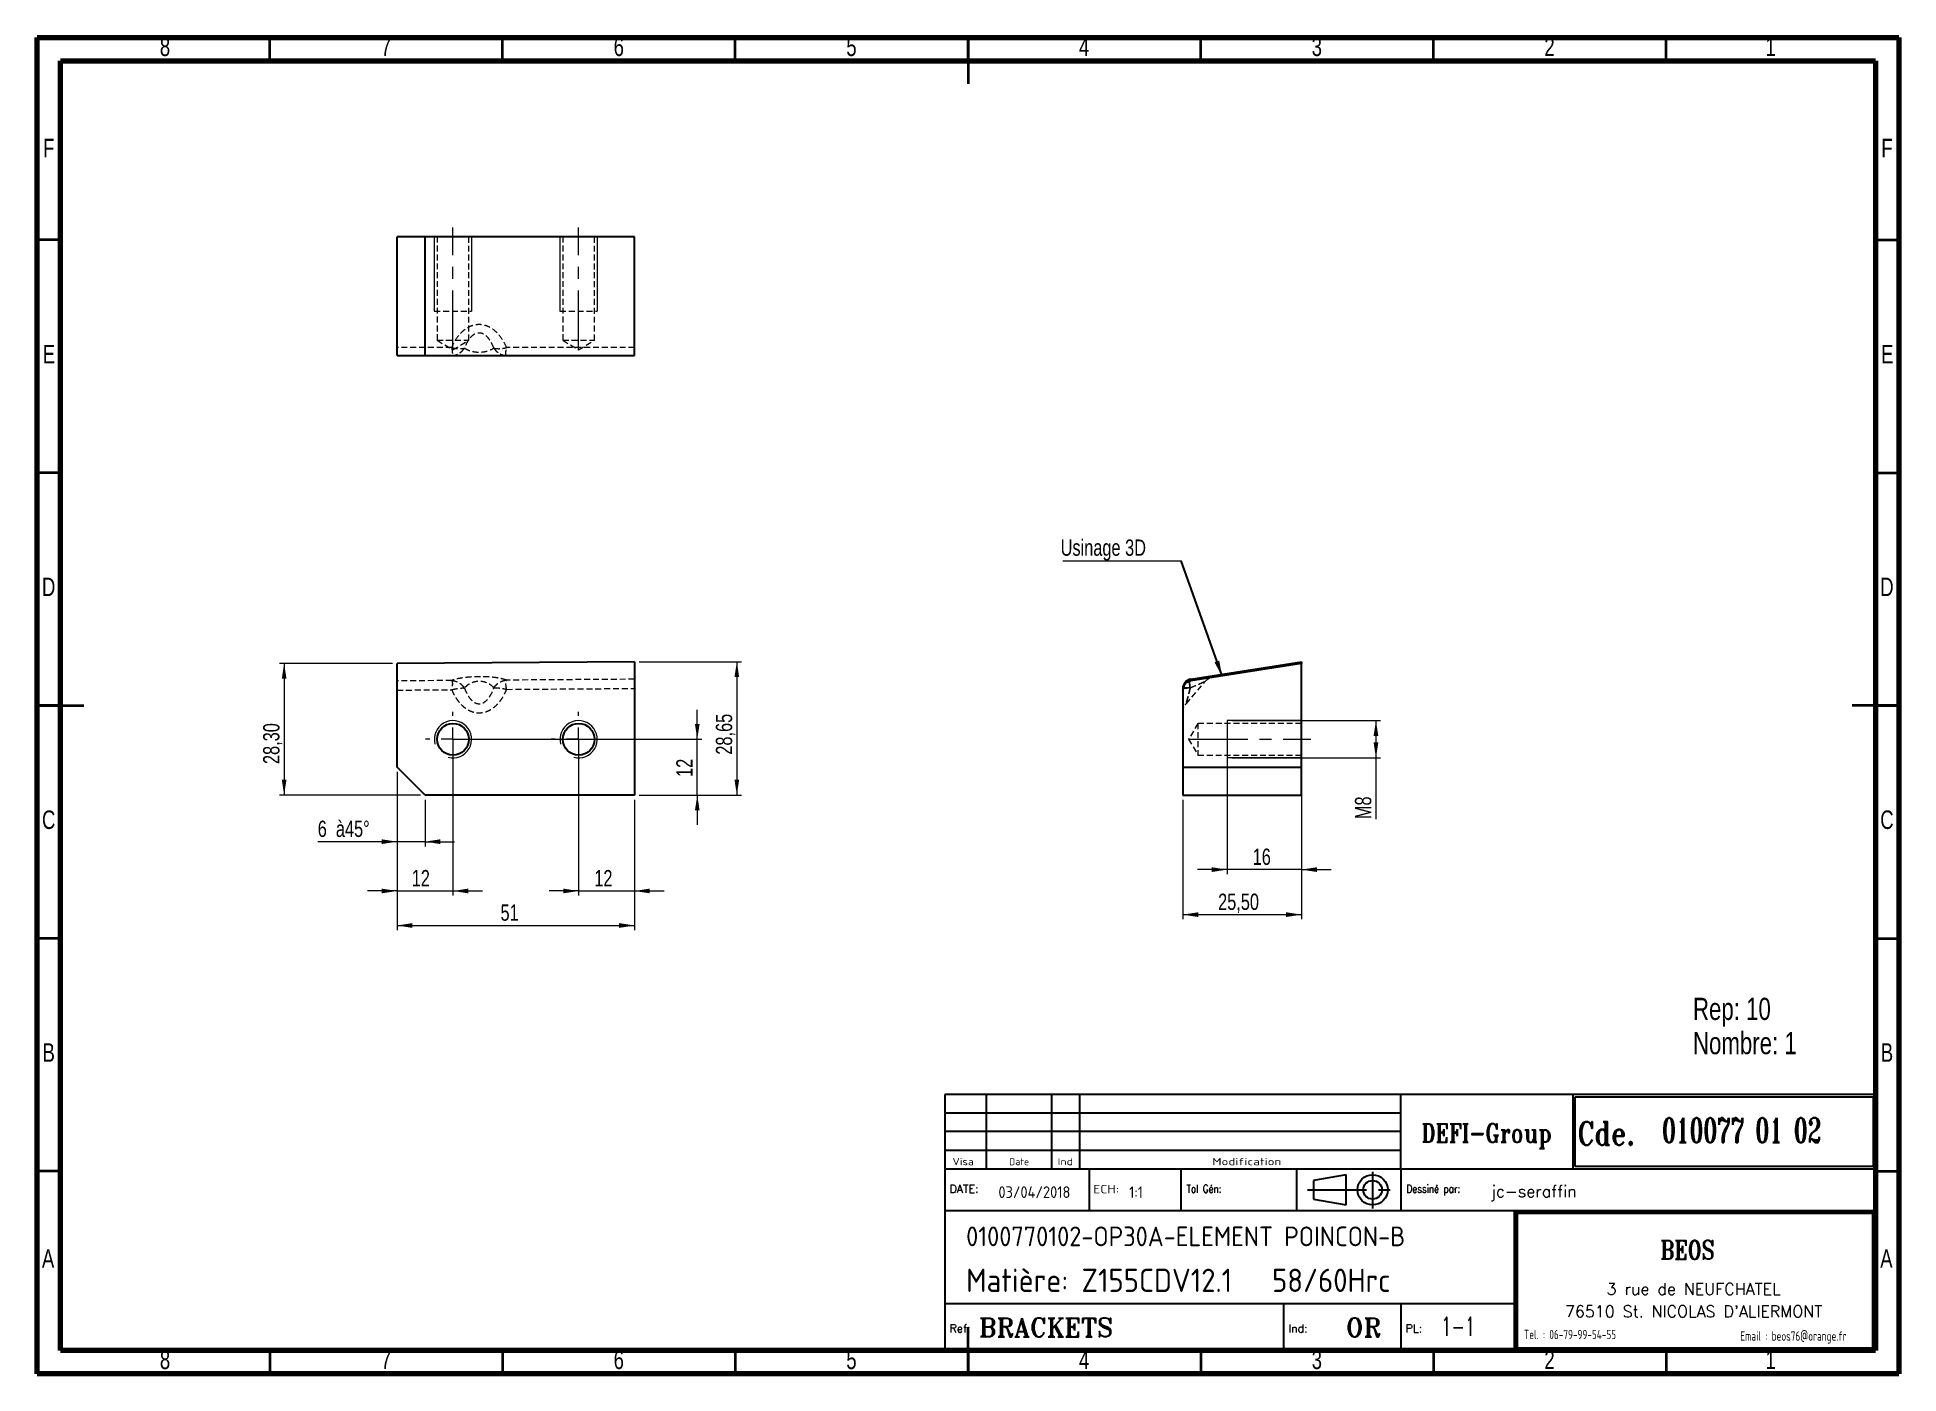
# Model space of a CAD drawing. Header units: millimetres. Extents: x 15 to 415, y 5 to 292.
import ezdxf

# ---------------------------------------------------------------- set-up
doc = ezdxf.new("R2010")
doc.units = ezdxf.units.MM
doc.linetypes.add('CENTERX2', pattern=[20.32, 12.7, -2.54, 2.54, -2.54])
doc.linetypes.add('HIDDEN', pattern=[1.905, 1.27, -0.635])
doc.layers.add('DIMENSIONS', color=176, linetype='Continuous')
doc.styles.add('SLDTEXTSTYLE0', font='TXT', dxfattribs={"width": 0.75})
doc.styles.add('SLDTEXTSTYLE1', font='ISOCP')
doc.styles.add('SLDTEXTSTYLE10', font='ISOCP', dxfattribs={"width": 1.147311})
doc.styles.add('SLDTEXTSTYLE11', font='ISOCP', dxfattribs={"width": 1.385904})
doc.styles.add('SLDTEXTSTYLE12', font='ISOCP', dxfattribs={"width": 1.246461})
doc.styles.add('SLDTEXTSTYLE13', font='ROMAND')
doc.styles.add('SLDTEXTSTYLE2', font='ROMANT', dxfattribs={"width": 0.8})
doc.styles.add('SLDTEXTSTYLE3', font='ISOCP', dxfattribs={"width": 0.8})
doc.styles.add('SLDTEXTSTYLE4', font='ROMANS', dxfattribs={"width": 0.8})
doc.styles.add('SLDTEXTSTYLE5', font='ROMANT')
doc.styles.add('SLDTEXTSTYLE6', font='ROMANS')
doc.styles.add('SLDTEXTSTYLE7', font='ROMANT', dxfattribs={"width": 0.65})
doc.styles.add('SLDTEXTSTYLE8', font='ISOCP', dxfattribs={"width": 1.446157})
doc.styles.add('SLDTEXTSTYLE9', font='ISOCP', dxfattribs={"width": 1.294402})
doc.dimstyles.new('SLDDIMSTYLE0', dxfattribs={"dimtxt": 3.5, "dimasz": 3.302, "dimexe": 0, "dimexo": 0.0625, "dimgap": 0.875, "dimtad": 1, "dimrnd": 1e-09, "dimzin": 12, "dimdsep": 46, "dimtxsty": 'SLDTEXTSTYLE0', "dimsah": 1, "dimcen": 0.09, "dimadec": 0, "dimazin": 3, "dimtfac": 1, "dimtofl": 0, "dimtmove": 0, "dimatfit": 3, "dimfxl": 1, "dimfrac": 2, "dimtolj": 1, "dimtzin": 12, "dimarcsym": 0})
doc.dimstyles.new('SLDDIMSTYLE1', dxfattribs={"dimtxt": 3.5, "dimasz": 3.302, "dimexe": 0, "dimexo": 0.0625, "dimgap": 0.875, "dimtad": 1, "dimrnd": 1e-09, "dimzin": 12, "dimdsep": 46, "dimtxsty": 'SLDTEXTSTYLE0', "dimsah": 1, "dimcen": 0.09, "dimadec": 0, "dimazin": 3, "dimtfac": 1, "dimtmove": 0, "dimatfit": 0, "dimfxl": 1, "dimfrac": 2, "dimtolj": 1, "dimtzin": 12, "dimarcsym": 0})
doc.dimstyles.new('SLDDIMSTYLE2', dxfattribs={"dimtxt": 0.18, "dimasz": 3.302, "dimexe": 0, "dimexo": 0.0625, "dimgap": 0, "dimtad": 0, "dimtih": 1, "dimtoh": 1, "dimdec": 0, "dimrnd": 1e-09, "dimzin": 0, "dimdsep": 46, "dimtxsty": 'Standard', "dimsah": 1, "dimcen": 0.09, "dimadec": 0, "dimazin": 0, "dimtfac": 3.302, "dimtdec": 0, "dimtofl": 0, "dimtmove": 0, "dimatfit": 3, "dimfxl": 1, "dimfrac": 2, "dimtolj": 1, "dimtzin": 0, "dimarcsym": 0})

# ---------------------------------------------------------------- blocks, each defined once
blk = doc.blocks.new('SW_NOTE_0')
at = {"color": 0, "linetype": 'Continuous', "lineweight": 0, "char_height": 4.763, "attachment_point": 1, "style": 'SLDTEXTSTYLE0'}
for s, insert in [('Rep: 10', (0, 6.14)), ('Nombre: 1', (0, -1.21))]:
    blk.add_mtext(s, dxfattribs=dict(at, insert=insert))
blk = doc.blocks.new('_D')
at = {"color": 7, "linetype": 'Continuous', "lineweight": 18}
for p, q in [((144.33, 157.92), (166.33, 157.92)), ((165.33, 157.92), (165.33, 129.27)), ((144.33, 129.27), (166.33, 129.27))]:
    blk.add_line(p, q, dxfattribs=at)
for points in [[(165.33, 157.92), (164.82, 154.62), (165.83, 154.62)], [(165.33, 129.27), (165.83, 132.57), (164.82, 132.57)]]:
    blk.add_solid(points, dxfattribs=at)
at = {"color": 7, "linetype": 'Continuous', "lineweight": 18, "insert": (160.82, 137.95), "char_height": 3.5, "attachment_point": 1, "rotation": 90, "style": 'SLDTEXTSTYLE0'}
blk.add_mtext('28,65', dxfattribs=at)
blk = doc.blocks.new('_D_1')
at = {"color": 7, "linetype": 'Continuous', "lineweight": 18}
for p, q in [((91.33, 157.57), (67.05, 157.57)), ((68.05, 157.57), (68.05, 129.27)), ((97.33, 129.27), (67.05, 129.27))]:
    blk.add_line(p, q, dxfattribs=at)
for points in [[(68.05, 157.57), (67.55, 154.27), (68.56, 154.27)], [(68.05, 129.27), (68.56, 132.57), (67.55, 132.57)]]:
    blk.add_solid(points, dxfattribs=at)
at = {"color": 7, "linetype": 'Continuous', "lineweight": 18, "insert": (63.54, 135.94), "char_height": 3.5, "attachment_point": 1, "rotation": 90, "style": 'SLDTEXTSTYLE0'}
blk.add_mtext('28,30', dxfattribs=at)
blk = doc.blocks.new('_D_2')
at = {"color": 7, "linetype": 'Continuous', "lineweight": 18}
for p, q in [((104.33, 140.27), (104.33, 107.68)), ((92.33, 134.27), (92.33, 107.68)), ((92.33, 108.68), (85.98, 108.68)), ((92.33, 108.68), (104.33, 108.68)), ((104.33, 108.68), (110.68, 108.68))]:
    blk.add_line(p, q, dxfattribs=at)
for points in [[(92.33, 108.68), (89.02, 109.19), (89.02, 108.18)], [(104.33, 108.68), (107.63, 108.18), (107.63, 109.19)]]:
    blk.add_solid(points, dxfattribs=at)
at = {"color": 7, "linetype": 'Continuous', "lineweight": 18, "insert": (95.47, 113.19), "char_height": 3.5, "attachment_point": 1, "style": 'SLDTEXTSTYLE0'}
blk.add_mtext('12', dxfattribs=at)
blk = doc.blocks.new('_D_3')
at = {"color": 7, "linetype": 'Continuous', "lineweight": 18}
for p, q in [((131.33, 140.27), (131.33, 107.68)), ((143.33, 128.27), (143.33, 107.68)), ((131.33, 108.68), (124.98, 108.68)), ((131.33, 108.68), (143.33, 108.68)), ((143.33, 108.68), (149.68, 108.68))]:
    blk.add_line(p, q, dxfattribs=at)
for points in [[(131.33, 108.68), (128.02, 109.19), (128.02, 108.18)], [(143.33, 108.68), (146.63, 108.18), (146.63, 109.19)]]:
    blk.add_solid(points, dxfattribs=at)
at = {"color": 7, "linetype": 'Continuous', "lineweight": 18, "insert": (134.7, 113.19), "char_height": 3.5, "attachment_point": 1, "style": 'SLDTEXTSTYLE0'}
blk.add_mtext('12', dxfattribs=at)
blk = doc.blocks.new('_D_4')
at = {"color": 7, "linetype": 'Continuous', "lineweight": 18}
for p, q in [((156.83, 141.27), (156.83, 147.62)), ((105.33, 141.27), (157.83, 141.27)), ((156.83, 129.27), (156.83, 141.27)), ((144.33, 129.27), (157.83, 129.27)), ((156.83, 129.27), (156.83, 122.92))]:
    blk.add_line(p, q, dxfattribs=at)
for points in [[(156.83, 141.27), (157.33, 144.57), (156.32, 144.57)], [(156.83, 129.27), (156.32, 125.97), (157.33, 125.97)]]:
    blk.add_solid(points, dxfattribs=at)
at = {"color": 7, "linetype": 'Continuous', "lineweight": 18, "insert": (152.31, 133.17), "char_height": 3.5, "attachment_point": 1, "rotation": 90, "style": 'SLDTEXTSTYLE0'}
blk.add_mtext('12', dxfattribs=at)
blk = doc.blocks.new('_D_5')
at = {"color": 7, "linetype": 'Continuous', "lineweight": 18}
for p, q in [((92.33, 134.27), (92.33, 118.27)), ((98.33, 128.27), (98.33, 118.27)), ((92.33, 119.27), (75.27, 119.27)), ((98.33, 119.27), (92.33, 119.27)), ((98.33, 119.27), (104.68, 119.27))]:
    blk.add_line(p, q, dxfattribs=at)
for points in [[(92.33, 119.27), (89.02, 119.78), (89.02, 118.76)], [(98.33, 119.27), (101.63, 118.76), (101.63, 119.78)]]:
    blk.add_solid(points, dxfattribs=at)
at = {"color": 7, "linetype": 'Continuous', "lineweight": 18, "char_height": 3.5, "attachment_point": 1, "style": 'SLDTEXTSTYLE0'}
for s, insert in [('à45°', (79.17, 123.78)), ('6', (75.27, 123.78))]:
    blk.add_mtext(s, dxfattribs=dict(at, insert=insert))
blk = doc.blocks.new('_D_6')
at = {"color": 7, "linetype": 'Continuous', "lineweight": 18}
for p, q in [((92.33, 134.27), (92.33, 100.27)), ((143.33, 128.27), (143.33, 100.27)), ((92.33, 101.27), (143.33, 101.27))]:
    blk.add_line(p, q, dxfattribs=at)
for points in [[(92.33, 101.27), (95.63, 100.76), (95.63, 101.78)], [(143.33, 101.27), (140.02, 101.78), (140.02, 100.76)]]:
    blk.add_solid(points, dxfattribs=at)
at = {"color": 7, "linetype": 'Continuous', "lineweight": 18, "insert": (114.55, 105.78), "char_height": 3.5, "attachment_point": 1, "style": 'SLDTEXTSTYLE0'}
blk.add_mtext('51', dxfattribs=at)
blk = doc.blocks.new('SW_CENTERMARKSYMBOL_0')
at = {"color": 0, "linetype": 'Continuous', "lineweight": 0}
for p, q in [((0, 5), (0, 5.9)), ((-5, 0), (-5.9, 0)), ((0, 0), (-2.5, 0)), ((0, 0), (0, 2.5)), ((0, 0), (0, -2.5)), ((0, 0), (2.5, 0)), ((5, 0), (5.9, 0)), ((0, -5), (0, -5.9))]:
    blk.add_line(p, q, dxfattribs=at)
blk = doc.blocks.new('SW_CENTERMARKSYMBOL_1')
at = {"color": 0, "linetype": 'Continuous', "lineweight": 0}
for p, q in [((0, 5), (0, 5.9)), ((-5, 0), (-5.9, 0)), ((0, 0), (-2.5, 0)), ((0, 0), (0, 2.5)), ((0, 0), (0, -2.5)), ((0, 0), (2.5, 0)), ((5, 0), (5.9, 0)), ((0, -5), (0, -5.9))]:
    blk.add_line(p, q, dxfattribs=at)
blk = doc.blocks.new('_D_7')
at = {"color": 7, "linetype": 'Continuous', "lineweight": 18}
for p, q in [((271.66, 145.27), (303.66, 145.27)), ((302.66, 145.27), (302.66, 137.27)), ((271.66, 137.27), (303.66, 137.27)), ((302.66, 137.27), (302.66, 124.11))]:
    blk.add_line(p, q, dxfattribs=at)
for points in [[(302.66, 145.27), (302.15, 141.97), (303.17, 141.97)], [(302.66, 137.27), (303.17, 140.57), (302.15, 140.57)]]:
    blk.add_solid(points, dxfattribs=at)
at = {"color": 7, "linetype": 'Continuous', "lineweight": 18, "insert": (298.15, 124.11), "char_height": 3.5, "attachment_point": 1, "rotation": 90, "style": 'SLDTEXTSTYLE0'}
blk.add_mtext('M8', dxfattribs=at)
blk = doc.blocks.new('_D_8')
at = {"color": 7, "linetype": 'Continuous', "lineweight": 18}
for p, q in [((270.66, 144.27), (270.66, 112.27)), ((286.66, 144.27), (286.66, 112.27)), ((270.66, 113.27), (264.31, 113.27)), ((286.66, 113.27), (270.66, 113.27)), ((286.66, 113.27), (293.01, 113.27))]:
    blk.add_line(p, q, dxfattribs=at)
for points in [[(270.66, 113.27), (267.36, 113.78), (267.36, 112.76)], [(286.66, 113.27), (289.96, 112.76), (289.96, 113.78)]]:
    blk.add_solid(points, dxfattribs=at)
at = {"color": 7, "linetype": 'Continuous', "lineweight": 18, "insert": (276.17, 117.78), "char_height": 3.5, "attachment_point": 1, "style": 'SLDTEXTSTYLE0'}
blk.add_mtext('16', dxfattribs=at)
blk = doc.blocks.new('_D_9')
at = {"color": 7, "linetype": 'Continuous', "lineweight": 18}
for p, q in [((261.16, 128.27), (261.16, 102.6)), ((286.66, 128.27), (286.66, 102.6)), ((261.16, 103.6), (286.66, 103.6))]:
    blk.add_line(p, q, dxfattribs=at)
for points in [[(261.16, 103.6), (264.46, 103.09), (264.46, 104.11)], [(286.66, 103.6), (283.36, 104.11), (283.36, 103.09)]]:
    blk.add_solid(points, dxfattribs=at)
at = {"color": 7, "linetype": 'Continuous', "lineweight": 18, "insert": (268.74, 108.11), "char_height": 3.5, "attachment_point": 1, "style": 'SLDTEXTSTYLE0'}
blk.add_mtext('25,50', dxfattribs=at)
blk = doc.blocks.new('SW_NOTE_1')
at = {"color": 0, "linetype": 'Continuous', "lineweight": 0}
blk.add_line((-25.44, 0), (0, 0), dxfattribs=at)
at = {"color": 0, "linetype": 'Continuous', "lineweight": 0, "insert": (-25.92, 4.59), "char_height": 3.5, "attachment_point": 1, "style": 'SLDTEXTSTYLE0'}
blk.add_mtext('Usinage 3D', dxfattribs=at)

msp = doc.modelspace()

# ---------------------------------------------------------------- linework, layer by layer
at = {"color": 7, "linetype": 'Continuous', "lineweight": 70}
for p, q in [((15, 5), (15, 292)), ((15, 292), (415, 292)), ((415, 292), (415, 5)), ((20, 10), (20, 287)), ((20, 287), (410, 287)), ((410, 287), (410, 10)), ((410, 10), (20, 10)), ((415, 5), (15, 5))]:
    msp.add_line(p, q, dxfattribs=at)
at = {"color": 7, "linetype": 'Continuous', "lineweight": 35}
for p, q in [((65, 287), (65, 292)), ((115, 287), (115, 292)), ((165, 287), (165, 292)), ((215, 292), (215, 282)), ((215, 287), (215, 292)), ((265, 287), (265, 292)), ((315, 287), (315, 292)), ((365, 287), (365, 292)), ((20, 248.5), (15, 248.5)), ((410, 248.5), (415, 248.5)), ((20, 198.5), (15, 198.5)), ((410, 198.5), (415, 198.5)), ((15, 148.5), (25, 148.5)), ((20, 148.5), (15, 148.5)), ((415, 148.5), (405, 148.5)), ((410, 148.5), (415, 148.5)), ((20, 98.5), (15, 98.5)), ((410, 98.5), (415, 98.5)), ((20, 48.5), (15, 48.5)), ((410, 48.5), (415, 48.5)), ((215, 5), (215, 15)), ((65, 10), (65, 5)), ((115, 10), (115, 5)), ((165, 10), (165, 5)), ((215, 10), (215, 5)), ((265, 10), (265, 5)), ((315, 10), (315, 5)), ((365, 10), (365, 5))]:
    msp.add_line(p, q, dxfattribs=at)
at = {"color": 7, "linetype": 'Continuous', "lineweight": 25}
for p, q in [((98.327, 249.192), (92.327, 249.192)), ((92.327, 223.692), (92.327, 249.192)), ((98.327, 223.692), (98.327, 249.192)), ((143.327, 249.192), (98.327, 249.192)), ((143.327, 223.692), (143.327, 249.192)), ((92.327, 223.692), (98.327, 223.692)), ((98.327, 223.692), (143.327, 223.692)), ((143.327, 157.925), (92.327, 157.569)), ((92.327, 135.271), (92.327, 157.569)), ((143.327, 157.925), (143.327, 129.271)), ((262.848, 154.153), (286.661, 157.925)), ((286.661, 157.569), (262.848, 153.798)), ((286.661, 157.925), (286.661, 157.569)), ((286.661, 135.271), (286.661, 157.569)), ((262.848, 154.153), (262.848, 153.962)), ((262.848, 153.879), (262.848, 153.798)), ((261.161, 151.822), (261.161, 151.904)), ((261.161, 151.822), (261.161, 135.271)), ((98.327, 129.271), (92.327, 135.271)), ((261.161, 135.271), (286.661, 135.271)), ((261.161, 135.271), (261.161, 129.271)), ((286.661, 129.271), (286.661, 135.271)), ((143.327, 129.271), (98.327, 129.271)), ((261.161, 129.271), (286.661, 129.271))]:
    msp.add_line(p, q, dxfattribs=at)
at = {"color": 7, "linetype": 'Continuous', "lineweight": 18}
for p, q in [((100.327, 249.192), (100.327, 233.192)), ((108.327, 249.192), (108.327, 233.192)), ((127.327, 249.192), (127.327, 233.192)), ((135.327, 249.192), (135.327, 233.192)), ((286.661, 145.271), (270.661, 145.271)), ((286.661, 145.271), (270.661, 145.271)), ((286.661, 137.271), (270.661, 137.271)), ((286.661, 137.271), (270.661, 137.271))]:
    msp.add_line(p, q, dxfattribs=at)
at = {"color": 7, "linetype": 'HIDDEN', "lineweight": 18}
for p, q in [((100.927, 249.192), (100.927, 226.942)), ((107.727, 226.942), (107.727, 249.192)), ((127.927, 249.192), (127.927, 226.942)), ((134.727, 226.942), (134.727, 249.192)), ((100.327, 233.192), (108.327, 233.192)), ((127.327, 233.192), (135.327, 233.192)), ((104.036, 225.379), (92.327, 225.379)), ((100.927, 226.942), (107.727, 226.942)), ((100.927, 226.942), (104.327, 224.899)), ((104.327, 224.899), (107.727, 226.942)), ((143.327, 225.379), (115.856, 225.379)), ((127.927, 226.942), (134.727, 226.942)), ((127.927, 226.942), (131.327, 224.899)), ((131.327, 224.899), (134.727, 226.942)), ((104.036, 153.879), (92.327, 153.798)), ((143.327, 154.153), (115.856, 153.962)), ((115.87, 151.986), (143.327, 152.178)), ((261.161, 151.986), (261.161, 152.178)), ((261.881, 148.892), (265.977, 153.687)), ((92.327, 151.822), (104.05, 151.904)), ((261.161, 151.926), (261.161, 151.986)), ((264.411, 144.671), (262.368, 141.271)), ((264.411, 144.671), (264.411, 137.871)), ((286.661, 144.671), (264.411, 144.671)), ((270.661, 145.271), (270.661, 137.271)), ((270.661, 145.271), (270.661, 137.271)), ((262.368, 141.271), (264.411, 137.871)), ((264.411, 137.871), (286.661, 137.871))]:
    msp.add_line(p, q, dxfattribs=at)
at = {"color": 7, "linetype": 'CENTERX2', "lineweight": 18}
for p, q in [((104.327, 224.942), (104.327, 251.192)), ((131.327, 224.942), (131.327, 251.192)), ((262.411, 141.271), (288.661, 141.271))]:
    msp.add_line(p, q, dxfattribs=at)
at = {"color": 7, "linetype": 'Continuous', "lineweight": 25}
for centre in [(104.327, 141.271), (131.327, 141.271)]:
    msp.add_circle(centre, 3.4, dxfattribs=at)
at = {"color": 7, "linetype": 'Continuous', "lineweight": 18}
for centre in [(104.327, 141.271), (131.327, 141.271)]:
    msp.add_arc(centre, 4, 255, 195, dxfattribs=at)
at = {"color": 7, "linetype": 'Continuous', "lineweight": 25}
for centre in [(263.161, 152.178), (263.161, 151.822)]:
    msp.add_ellipse(centre, major_axis=(0, -2), ratio=0.9999757, start_param=3.2986723, end_param=4.712389, dxfattribs=at)
at = {"color": 7, "linetype": 'HIDDEN', "lineweight": 18}
for points, knots in [([(115.856, 225.379), (115.615, 225.957), (115.328, 226.522), (114.64, 227.605), (114.239, 228.125), (113.284, 229.069), (112.727, 229.496), (111.759, 229.968), (111.415, 230.097), (110.694, 230.274), (110.318, 230.321), (109.565, 230.321), (109.19, 230.274), (108.47, 230.098), (108.125, 229.969), (107.48, 229.654), (107.179, 229.468), (106.62, 229.057), (106.362, 228.833), (105.648, 228.125), (105.248, 227.605), (104.562, 226.521), (104.276, 225.956), (104.036, 225.379)], [0, 0, 0, 0, 0.125, 0.125, 0.25, 0.25, 0.375, 0.375, 0.4375, 0.4375, 0.5, 0.5, 0.5625, 0.5625, 0.625, 0.625, 0.6875, 0.6875, 0.75, 0.75, 0.875, 0.875, 1, 1, 1, 1]), ([(113.112, 225.289), (112.966, 225.676), (112.798, 226.054), (112.407, 226.773), (112.183, 227.114), (111.664, 227.728), (111.368, 227.999), (110.867, 228.294), (110.691, 228.373), (110.326, 228.48), (110.137, 228.509), (109.76, 228.509), (109.572, 228.481), (109.208, 228.373), (109.032, 228.294), (108.533, 228), (108.237, 227.728), (107.721, 227.115), (107.5, 226.773), (107.113, 226.054), (106.947, 225.676), (106.804, 225.289)], [0, 0, 0, 0, 0.125, 0.125, 0.25, 0.25, 0.375, 0.375, 0.4375, 0.4375, 0.5, 0.5, 0.5625, 0.5625, 0.625, 0.625, 0.75, 0.75, 0.875, 0.875, 1, 1, 1, 1]), ([(104.036, 225.379), (104.044, 225.34), (104.068, 225.223), (104.111, 224.995), (104.158, 224.708), (104.191, 224.415), (104.203, 224.163), (104.194, 223.958), (104.165, 223.807), (104.122, 223.723), (104.081, 223.695), (104.058, 223.693), (104.05, 223.692)], [0, 0, 0, 0, 0.0427155, 0.1274287, 0.2528509, 0.3768188, 0.4999994, 0.6231781, 0.7471424, 0.8725636, 0.9572807, 1, 1, 1, 1]), ([(104.036, 225.379), (104.088, 225.365), (104.194, 225.337), (104.357, 225.301), (104.527, 225.267), (104.703, 225.237), (104.884, 225.211), (105.069, 225.189), (105.256, 225.171), (105.445, 225.158), (105.681, 225.149), (105.969, 225.15), (106.229, 225.168), (106.426, 225.194), (106.571, 225.223), (106.699, 225.257), (106.774, 225.28), (106.804, 225.289)], [0, 0, 0, 0, 0.0479293, 0.0980939, 0.1504516, 0.2049513, 0.2615344, 0.3201348, 0.3806797, 0.44309, 0.5072808, 0.6225616, 0.7527513, 0.8132345, 0.8753531, 0.9508185, 1, 1, 1, 1]), ([(104.05, 223.692), (104.102, 223.693), (104.21, 223.694), (104.376, 223.709), (104.549, 223.733), (104.727, 223.769), (104.91, 223.818), (105.097, 223.881), (105.287, 223.957), (105.477, 224.049), (105.718, 224.185), (106.003, 224.383), (106.258, 224.61), (106.446, 224.809), (106.583, 224.971), (106.704, 225.132), (106.775, 225.244), (106.804, 225.289)], [0, 0, 0, 0, 0.0488203, 0.0998993, 0.1531928, 0.2086477, 0.2662027, 0.3257892, 0.3873312, 0.4507464, 0.5159464, 0.6366823, 0.76189, 0.8204505, 0.8816481, 0.9520747, 1, 1, 1, 1]), ([(106.804, 225.289), (106.951, 225.183), (107.121, 225.08), (107.515, 224.884), (107.741, 224.791), (108.262, 224.623), (108.559, 224.55), (109.062, 224.469), (109.239, 224.448), (109.604, 224.418), (109.793, 224.411), (110.17, 224.41), (110.358, 224.418), (110.722, 224.448), (110.897, 224.469), (111.396, 224.55), (111.69, 224.624), (112.202, 224.791), (112.422, 224.884), (112.806, 225.08), (112.97, 225.183), (113.112, 225.289)], [0, 0, 0, 0, 0.125, 0.125, 0.25, 0.25, 0.375, 0.375, 0.4375, 0.4375, 0.5, 0.5, 0.5625, 0.5625, 0.625, 0.625, 0.75, 0.75, 0.875, 0.875, 1, 1, 1, 1]), ([(113.112, 225.289), (113.131, 225.283), (113.175, 225.269), (113.253, 225.246), (113.355, 225.22), (113.479, 225.195), (113.673, 225.168), (113.93, 225.15), (114.262, 225.149), (114.596, 225.165), (114.931, 225.199), (115.256, 225.246), (115.564, 225.305), (115.761, 225.355), (115.856, 225.379)], [0, 0, 0, 0, 0.03350075, 0.07436623, 0.12277417, 0.18500231, 0.24572275, 0.37605351, 0.49180017, 0.60664566, 0.71531635, 0.81734716, 0.91234513, 1, 1, 1, 1]), ([(113.112, 225.289), (113.127, 225.264), (113.167, 225.201), (113.243, 225.09), (113.348, 224.952), (113.474, 224.804), (113.663, 224.604), (113.918, 224.378), (114.251, 224.149), (114.592, 223.969), (114.934, 223.836), (115.264, 223.75), (115.575, 223.7), (115.774, 223.694), (115.87, 223.692)], [0, 0, 0, 0, 0.0264119, 0.06650625, 0.12059909, 0.18136065, 0.24031032, 0.36663647, 0.48564606, 0.60240033, 0.71266413, 0.81594655, 0.91183369, 1, 1, 1, 1]), ([(115.87, 223.692), (115.862, 223.693), (115.837, 223.695), (115.793, 223.723), (115.745, 223.807), (115.712, 223.958), (115.699, 224.163), (115.708, 224.415), (115.738, 224.708), (115.782, 224.995), (115.824, 225.224), (115.848, 225.34), (115.856, 225.379)], [0, 0, 0, 0, 0.0427283, 0.1274588, 0.2528872, 0.3768422, 0.4999994, 0.623155, 0.7471065, 0.8725339, 0.957268, 1, 1, 1, 1]), ([(115.856, 153.962), (115.615, 154.052), (115.328, 154.139), (114.64, 154.306), (114.239, 154.385), (113.284, 154.528), (112.727, 154.592), (111.759, 154.66), (111.415, 154.678), (110.694, 154.701), (110.318, 154.706), (109.565, 154.701), (109.19, 154.691), (108.47, 154.658), (108.125, 154.635), (107.48, 154.581), (107.179, 154.549), (106.62, 154.48), (106.362, 154.443), (105.648, 154.326), (105.248, 154.24), (104.562, 154.064), (104.276, 153.972), (104.036, 153.879)], [0, 0, 0, 0, 0.125, 0.125, 0.25, 0.25, 0.375, 0.375, 0.4375, 0.4375, 0.5, 0.5, 0.5625, 0.5625, 0.625, 0.625, 0.6875, 0.6875, 0.75, 0.75, 0.875, 0.875, 1, 1, 1, 1]), ([(104.036, 153.879), (104.088, 153.877), (104.194, 153.871), (104.357, 153.853), (104.527, 153.825), (104.703, 153.786), (104.884, 153.735), (105.069, 153.672), (105.256, 153.595), (105.445, 153.504), (105.681, 153.373), (105.969, 153.179), (106.229, 152.956), (106.426, 152.755), (106.571, 152.59), (106.699, 152.428), (106.774, 152.313), (106.804, 152.267)], [0, 0, 0, 0, 0.0479293, 0.0980939, 0.1504516, 0.2049513, 0.2615344, 0.3201348, 0.3806797, 0.44309, 0.5072808, 0.6225616, 0.7527513, 0.8132345, 0.8753531, 0.9508185, 1, 1, 1, 1]), ([(104.036, 153.879), (104.044, 153.872), (104.068, 153.852), (104.111, 153.788), (104.158, 153.657), (104.191, 153.459), (104.203, 153.21), (104.194, 152.923), (104.165, 152.602), (104.122, 152.298), (104.081, 152.063), (104.058, 151.944), (104.05, 151.904)], [0, 0, 0, 0, 0.0427155, 0.1274287, 0.2528509, 0.3768188, 0.4999994, 0.6231781, 0.7471424, 0.8725636, 0.9572807, 1, 1, 1, 1]), ([(104.05, 151.904), (104.102, 151.919), (104.21, 151.948), (104.376, 151.989), (104.549, 152.029), (104.727, 152.066), (104.91, 152.102), (105.097, 152.136), (105.287, 152.167), (105.477, 152.195), (105.718, 152.227), (106.003, 152.258), (106.258, 152.276), (106.446, 152.281), (106.583, 152.279), (106.704, 152.273), (106.775, 152.269), (106.804, 152.267)], [0, 0, 0, 0, 0.0488203, 0.0998993, 0.1531928, 0.2086477, 0.2662027, 0.3257892, 0.3873312, 0.4507464, 0.5159464, 0.6366823, 0.76189, 0.8204505, 0.8816481, 0.9520747, 1, 1, 1, 1]), ([(113.112, 152.311), (112.966, 152.479), (112.798, 152.642), (112.407, 152.951), (112.183, 153.098), (111.664, 153.361), (111.368, 153.477), (110.867, 153.601), (110.691, 153.635), (110.326, 153.679), (110.137, 153.69), (109.76, 153.687), (109.572, 153.674), (109.208, 153.624), (109.032, 153.589), (108.533, 153.458), (108.237, 153.337), (107.721, 153.067), (107.5, 152.917), (107.113, 152.602), (106.947, 152.437), (106.804, 152.267)], [0, 0, 0, 0, 0.125, 0.125, 0.25, 0.25, 0.375, 0.375, 0.4375, 0.4375, 0.5, 0.5, 0.5625, 0.5625, 0.625, 0.625, 0.75, 0.75, 0.875, 0.875, 1, 1, 1, 1]), ([(106.804, 152.267), (106.951, 151.859), (107.121, 151.462), (107.515, 150.705), (107.741, 150.345), (108.262, 149.702), (108.559, 149.419), (109.062, 149.111), (109.239, 149.029), (109.604, 148.917), (109.793, 148.889), (110.17, 148.891), (110.358, 148.923), (110.722, 149.039), (110.897, 149.123), (111.396, 149.438), (111.69, 149.727), (112.202, 150.377), (112.422, 150.739), (112.806, 151.501), (112.97, 151.901), (113.112, 152.311)], [0, 0, 0, 0, 0.125, 0.125, 0.25, 0.25, 0.375, 0.375, 0.4375, 0.4375, 0.5, 0.5, 0.5625, 0.5625, 0.625, 0.625, 0.75, 0.75, 0.875, 0.875, 1, 1, 1, 1]), ([(113.112, 152.311), (113.131, 152.343), (113.175, 152.412), (113.253, 152.523), (113.355, 152.655), (113.479, 152.799), (113.673, 153.004), (113.93, 153.232), (114.262, 153.463), (114.596, 153.644), (114.931, 153.783), (115.256, 153.879), (115.564, 153.939), (115.761, 153.955), (115.856, 153.962)], [0, 0, 0, 0, 0.03350075, 0.07436623, 0.12277417, 0.18500231, 0.24572275, 0.37605351, 0.49180017, 0.60664566, 0.71531635, 0.81734716, 0.91234513, 1, 1, 1, 1]), ([(113.112, 152.311), (113.127, 152.312), (113.167, 152.315), (113.243, 152.32), (113.348, 152.327), (113.474, 152.33), (113.663, 152.327), (113.918, 152.312), (114.251, 152.281), (114.592, 152.238), (114.934, 152.186), (115.264, 152.126), (115.575, 152.061), (115.774, 152.01), (115.87, 151.986)], [0, 0, 0, 0, 0.0264119, 0.06650625, 0.12059909, 0.18136065, 0.24031032, 0.36663647, 0.48564606, 0.60240033, 0.71266413, 0.81594655, 0.91183369, 1, 1, 1, 1]), ([(115.87, 151.986), (115.862, 152.025), (115.837, 152.144), (115.793, 152.379), (115.745, 152.683), (115.712, 153.003), (115.699, 153.291), (115.708, 153.539), (115.738, 153.738), (115.782, 153.869), (115.824, 153.934), (115.848, 153.955), (115.856, 153.962)], [0, 0, 0, 0, 0.0427283, 0.1274588, 0.2528872, 0.3768422, 0.4999994, 0.623155, 0.7471065, 0.8725339, 0.957268, 1, 1, 1, 1]), ([(261.19, 152.084), (261.186, 151.894), (261.175, 151.489), (261.167, 150.882), (261.162, 150.257), (261.161, 149.857), (261.161, 149.655)], [0, 0, 0, 0, 0.225597, 0.4796021, 0.737469, 1, 1, 1, 1]), ([(261.189, 152.004), (261.181, 151.852), (261.164, 151.523), (261.162, 151.194), (261.161, 151.017)], [0, 0, 0, 0, 0.4640723, 1, 1, 1, 1]), ([(261.19, 152.004), (261.211, 152.032), (261.243, 152.075), (261.325, 152.124), (261.406, 152.16), (261.506, 152.192), (261.627, 152.221), (261.772, 152.246), (261.942, 152.265), (262.128, 152.278), (262.336, 152.282), (262.544, 152.275), (262.693, 152.27), (262.758, 152.267)], [0, 0, 0, 0, 0.131056, 0.2062788, 0.2843625, 0.3651765, 0.4485793, 0.5396974, 0.6331695, 0.728819, 0.8184196, 0.9215731, 1, 1, 1, 1]), ([(262.758, 152.311), (262.716, 152.313), (262.602, 152.318), (262.44, 152.326), (262.273, 152.33), (262.124, 152.328), (261.982, 152.321), (261.849, 152.31), (261.729, 152.296), (261.57, 152.271), (261.4, 152.227), (261.257, 152.162), (261.213, 152.108), (261.193, 152.084)], [0, 0, 0, 0, 0.0512287, 0.1381111, 0.2077037, 0.2752211, 0.3486011, 0.4199821, 0.4892644, 0.5563522, 0.7223112, 0.8764382, 1, 1, 1, 1]), ([(262.758, 152.267), (262.652, 151.859), (262.549, 151.462), (262.353, 150.705), (262.26, 150.345), (262.093, 149.702), (262.019, 149.419), (261.938, 149.111), (261.917, 149.029), (261.888, 148.917), (261.88, 148.889), (261.88, 148.891), (261.887, 148.923), (261.917, 149.039), (261.938, 149.123), (262.019, 149.438), (262.093, 149.727), (262.26, 150.377), (262.353, 150.739), (262.549, 151.501), (262.652, 151.901), (262.758, 152.311)], [0, 0, 0, 0, 0.125, 0.125, 0.25, 0.25, 0.375, 0.375, 0.4375, 0.4375, 0.5, 0.5, 0.5625, 0.5625, 0.625, 0.625, 0.75, 0.75, 0.875, 0.875, 1, 1, 1, 1]), ([(262.701, 153.842), (262.699, 153.839), (262.671, 153.804), (262.642, 153.681), (262.621, 153.512), (262.619, 153.353), (262.622, 153.234), (262.63, 153.099), (262.646, 152.937), (262.672, 152.743), (262.714, 152.532), (262.744, 152.38), (262.758, 152.311)], [0, 0, 0, 0, 0.0166767, 0.18681, 0.3695396, 0.4413256, 0.5179621, 0.5992814, 0.6851038, 0.7892969, 0.9047011, 1, 1, 1, 1]), ([(262.758, 152.267), (262.749, 152.313), (262.726, 152.428), (262.693, 152.59), (262.664, 152.755), (262.642, 152.923), (262.626, 153.094), (262.619, 153.26), (262.62, 153.399), (262.628, 153.517), (262.644, 153.616), (262.666, 153.697), (262.697, 153.776), (262.73, 153.81), (262.75, 153.83)], [0, 0, 0, 0, 0.0567586, 0.1438505, 0.2155392, 0.2853407, 0.3873966, 0.4819861, 0.5687336, 0.6519273, 0.732505, 0.8103289, 0.8852721, 1, 1, 1, 1]), ([(265.978, 153.688), (266.075, 153.793), (266.255, 153.987), (266.544, 154.208), (266.791, 154.363), (266.97, 154.459), (267.058, 154.507), (267.028, 154.513), (266.939, 154.505), (266.785, 154.485), (266.555, 154.451), (266.245, 154.403), (265.852, 154.34), (265.317, 154.254), (264.609, 154.139), (263.728, 153.995), (263.077, 153.888), (262.749, 153.834)], [0, 0, 0, 0, 0.0507602, 0.0943374, 0.132451, 0.1680075, 0.2045924, 0.245322, 0.2926664, 0.3469565, 0.4080847, 0.4758038, 0.5497495, 0.6296648, 0.745436, 0.8716052, 1, 1, 1, 1]), ([(262.75, 153.83), (262.754, 153.835), (262.778, 153.868), (262.816, 153.874), (262.848, 153.879)], [0, 0, 0, 0, 0.1687711, 1, 1, 1, 1]), ([(262.758, 152.311), (263.146, 152.479), (263.523, 152.642), (264.242, 152.951), (264.584, 153.098), (265.197, 153.361), (265.468, 153.477), (265.763, 153.601), (265.842, 153.635), (265.95, 153.679), (265.978, 153.69), (265.978, 153.687), (265.95, 153.674), (265.843, 153.624), (265.764, 153.589), (265.469, 153.458), (265.197, 153.337), (264.584, 153.067), (264.242, 152.917), (263.523, 152.602), (263.146, 152.437), (262.758, 152.267)], [0, 0, 0, 0, 0.125, 0.125, 0.25, 0.25, 0.375, 0.375, 0.4375, 0.4375, 0.5, 0.5, 0.5625, 0.5625, 0.625, 0.625, 0.75, 0.75, 0.875, 0.875, 1, 1, 1, 1]), ([(104.05, 151.904), (104.096, 151.796), (104.188, 151.583), (104.336, 151.27), (104.49, 150.965), (104.652, 150.668), (104.821, 150.381), (105.125, 149.898), (105.593, 149.257), (106.298, 148.498), (107.09, 147.853), (107.992, 147.342), (108.963, 147.012), (109.988, 146.904), (111.011, 147.023), (111.979, 147.363), (112.874, 147.885), (113.659, 148.539), (114.356, 149.306), (114.882, 150.047), (115.288, 150.737), (115.6, 151.346), (115.779, 151.771), (115.87, 151.986)], [0, 0, 0, 0, 0.0214222, 0.0425413, 0.0633748, 0.0839413, 0.1042598, 0.1243501, 0.1882947, 0.2491162, 0.3134059, 0.3744024, 0.4377933, 0.4995306, 0.5613736, 0.6247763, 0.6857423, 0.7499424, 0.8108841, 0.8749229, 0.9157154, 0.957356, 1, 1, 1, 1]), ([(261.161, 148.854), (261.161, 148.69), (261.161, 148.375), (261.17, 148.063), (261.191, 147.897), (261.233, 147.878), (261.306, 147.994), (261.427, 148.225), (261.608, 148.543), (261.789, 148.774), (261.88, 148.89)], [0, 0, 0, 0, 0.167452, 0.3214823, 0.4612794, 0.5867207, 0.6989928, 0.8015587, 0.8999137, 1, 1, 1, 1])]:
    msp.add_open_spline(points, degree=3, knots=knots, dxfattribs=at)
at = {"color": 7, "linetype": 'Continuous', "lineweight": 25}
for points, knots in [([(262.848, 153.879), (262.809, 153.872), (262.692, 153.852), (262.464, 153.788), (262.177, 153.657), (261.884, 153.459), (261.633, 153.21), (261.427, 152.923), (261.276, 152.602), (261.192, 152.298), (261.164, 152.063), (261.162, 151.944), (261.161, 151.904)], [0, 0, 0, 0, 0.0427155, 0.1274287, 0.2528509, 0.3768188, 0.4999994, 0.6231781, 0.7471424, 0.8725636, 0.9572807, 1, 1, 1, 1]), ([(261.534, 153.135), (261.501, 153.091), (261.396, 152.952), (261.28, 152.687), (261.179, 152.344), (261.167, 152.109), (261.161, 151.986)], [0, 0, 0, 0, 0.1325646, 0.4197158, 0.6975291, 1, 1, 1, 1]), ([(262.849, 153.962), (262.728, 153.936), (262.496, 153.887), (262.175, 153.732), (261.965, 153.605), (261.875, 153.515), (261.868, 153.508)], [0, 0, 0, 0, 0.3399265, 0.6520855, 0.9747779, 1, 1, 1, 1]), ([(262.849, 153.962), (263.426, 154.052), (263.991, 154.139), (265.075, 154.306), (265.594, 154.385), (266.538, 154.528), (266.965, 154.592), (267.438, 154.66), (267.566, 154.678), (267.743, 154.701), (267.79, 154.706), (267.79, 154.701), (267.743, 154.691), (267.567, 154.658), (267.438, 154.635), (267.123, 154.581), (266.937, 154.549), (266.526, 154.48), (266.302, 154.443), (265.594, 154.326), (265.075, 154.24), (263.99, 154.064), (263.425, 153.972), (262.848, 153.879)], [0, 0, 0, 0, 0.125, 0.125, 0.25, 0.25, 0.375, 0.375, 0.4375, 0.4375, 0.5, 0.5, 0.5625, 0.5625, 0.625, 0.625, 0.6875, 0.6875, 0.75, 0.75, 0.875, 0.875, 1, 1, 1, 1])]:
    msp.add_open_spline(points, degree=3, knots=knots, dxfattribs=at)
at = {"color": 8, "linetype": 'Continuous', "lineweight": 25}
for points, knots in [([(261.868, 153.508), (261.788, 153.437), (261.661, 153.326), (261.568, 153.186), (261.534, 153.135)], [0, 0, 0, 0, 0.635826, 1, 1, 1, 1]), ([(262.849, 153.962), (262.818, 153.953), (262.758, 153.934), (262.72, 153.873), (262.701, 153.842)], [0, 0, 0, 0, 0.5037724, 1, 1, 1, 1])]:
    msp.add_open_spline(points, degree=3, knots=knots, dxfattribs=at)
at = {"layer": 'DIMENSIONS', "color": 3}
for p, q in [((308, 65), (210, 65)), ((219, 49), (219, 65)), ((233, 49), (233, 65)), ((239, 49), (239, 65)), ((210, 61), (308, 61)), ((308, 57), (210, 57)), ((210, 53), (308, 53))]:
    msp.add_line(p, q, dxfattribs=at)
at = {"layer": 'DIMENSIONS', "color": 6}
for p, q in [((210, 65), (210, 10)), ((410, 10), (410, 65)), ((410, 40), (332.384, 40)), ((332.384, 40), (332.384, 10)), ((409.8, 39.8), (332.584, 39.8)), ((332.584, 39.8), (332.584, 10.2)), ((409.6, 39.6), (332.784, 39.6)), ((332.784, 39.6), (332.784, 10.4)), ((409.4, 39.4), (332.984, 39.4)), ((332.984, 39.4), (332.984, 10.6)), ((409.4, 10.6), (409.4, 39.4)), ((409.6, 10.4), (409.6, 39.6)), ((409.8, 10.2), (409.8, 39.8)), ((210, 10), (410, 10)), ((332.584, 10.2), (409.8, 10.2)), ((332.784, 10.4), (409.6, 10.4)), ((332.984, 10.6), (409.4, 10.6))]:
    msp.add_line(p, q, dxfattribs=at)
at = {"layer": 'DIMENSIONS', "color": 1}
for p, q in [((410, 65), (308, 65)), ((308, 49), (308, 65)), ((345, 49), (345, 65)), ((345.5, 49.5), (345.5, 64.5)), ((345.5, 64.5), (409.5, 64.5)), ((409.5, 64.5), (409.5, 49.5)), ((210, 49), (410, 49)), ((241, 49), (241, 40)), ((260.731, 49), (260.731, 40)), ((285.62, 49), (285.62, 40)), ((308, 49), (308, 40)), ((409.5, 49.5), (345.5, 49.5)), ((332.384, 40), (210, 40)), ((332.384, 20), (210, 20)), ((282.792, 20), (282.792, 10)), ((308, 20), (308, 10))]:
    msp.add_line(p, q, dxfattribs=at)
at = {"layer": 'DIMENSIONS'}
for p, q in [((345.5, 49.5), (345.5, 64.5)), ((345.5, 64.5), (409.5, 64.5)), ((409.5, 64.5), (409.5, 49.5)), ((409.5, 49.5), (345.5, 49.5))]:
    msp.add_line(p, q, dxfattribs=at)
at = {"layer": 'DIMENSIONS', "color": 3, "linetype": 'CENTERX2'}
for p, q in [((301.934, 48.348), (301.934, 40.513)), ((287.946, 44.5), (306.201, 44.5))]:
    msp.add_line(p, q, dxfattribs=at)
at = {"layer": 'DIMENSIONS', "color": 7}
for p, q in [((296.244, 47.75), (289.244, 46.5)), ((289.244, 46.5), (289.244, 42.5)), ((296.244, 41.25), (296.244, 47.75)), ((289.244, 42.5), (296.244, 41.25))]:
    msp.add_line(p, q, dxfattribs=at)
for radius in [3.25, 2]:
    msp.add_circle((301.934, 44.5), radius, dxfattribs=at)

# ---------------------------------------------------------------- block references
at = {"color": 7, "linetype": 'Continuous', "lineweight": 0}
for name, p in [('SW_NOTE_1', (260.824, 179.582)), ('SW_CENTERMARKSYMBOL_0', (104.327, 141.271)), ('SW_CENTERMARKSYMBOL_1', (131.327, 141.271)), ('SW_NOTE_0', (370.778, 79.604))]:
    msp.add_blockref(name, p, dxfattribs=at)

# ---------------------------------------------------------------- texts
at = {"color": 7, "linetype": 'Continuous', "lineweight": 0, "char_height": 3.969, "attachment_point": 2, "style": 'SLDTEXTSTYLE0'}
for s, insert in [('8', (42.46, 291.973)), ('6', (139.96, 291.973)), ('3', (289.96, 291.973)), ('2', (339.96, 291.973)), ('7', (89.96, 291.973)), ('5', (189.96, 291.973)), ('4', (239.96, 291.973)), ('1', (387.46, 291.973)), ('F', (17.458, 270.223)), ('F', (412.458, 270.223)), ('E', (17.508, 225.973)), ('E', (412.508, 225.973)), ('D', (17.453, 175.973)), ('D', (412.453, 175.973)), ('C', (17.459, 125.973)), ('C', (412.459, 125.973)), ('B', (17.471, 75.973)), ('B', (412.471, 75.973)), ('A', (17.34, 31.723)), ('A', (412.34, 31.723)), ('8', (42.46, 9.973)), ('7', (89.96, 9.973)), ('6', (139.96, 9.973)), ('5', (189.96, 9.973)), ('4', (239.96, 9.973)), ('3', (289.96, 9.973)), ('2', (339.96, 9.973)), ('1', (387.46, 9.973))]:
    msp.add_mtext(s, dxfattribs=dict(at, insert=insert))
at = {"layer": 'DIMENSIONS'}
for s, insert, char_height, attachment_point, style in [('DEFI-Group', (326.42, 58.701), 4, 2, 'SLDTEXTSTYLE2'), ('Cde.', (346, 59.126), 5, 1, 'SLDTEXTSTYLE2'), ('010077 01 02', (364.171, 59.94), 5.29167, 1, 'SLDTEXTSTYLE7'), ('Visa', (211.655, 51.348), 1.5671, 1, 'SLDTEXTSTYLE12'), ('Date', (223.824, 51.283), 1.4924, 1, 'SLDTEXTSTYLE10'), ('Ind', (234.254, 51.283), 1.4924, 1, 'SLDTEXTSTYLE11'), ('Modification', (267.489, 51.348), 1.56705, 1, 'SLDTEXTSTYLE8'), ('DATE:', (211.034, 45.598), 1.7277, 1, 'SLDTEXTSTYLE6'), ('03/04/2018', (221.533, 45.253), 2.5, 1, 'SLDTEXTSTYLE1'), ('ECH:', (241.911, 45.56), 1.8141, 1, 'SLDTEXTSTYLE9'), ('1:1', (249.62, 45.24), 2.5, 1, 'SLDTEXTSTYLE1'), ('Tol Gén:', (261.952, 45.598), 1.7277, 1, 'SLDTEXTSTYLE4'), ('Dessiné par:', (309.221, 45.598), 1.72768, 1, 'SLDTEXTSTYLE4'), ('jc-seraffin', (327.355, 45.42), 2.5, 1, 'SLDTEXTSTYLE5'), ('0100770102-OP30A-ELEMENT POINCON-B', (214.603, 36.62), 4.23333, 1, 'SLDTEXTSTYLE1'), ('BEOS', (369.571, 33.595), 4, 2, 'SLDTEXTSTYLE2'), ('Matière: Z155CDV12.1   58/60Hrc', (214.603, 27.564), 5, 1, 'SLDTEXTSTYLE1'), ('3 rue de NEUFCHATEL', (370.909, 24.448), 2.5, 2, 'SLDTEXTSTYLE13'), ('BRACKETS', (217.337, 16.951), 4, 1, 'SLDTEXTSTYLE5'), ('OR', (296.194, 16.951), 4, 1, 'SLDTEXTSTYLE5'), ('1-1', (316.651, 17.173), 4, 1, 'SLDTEXTSTYLE7'), ("76510 St. NICOLAS D'ALIERMONT", (370.903, 19.623), 2.5, 2, 'SLDTEXTSTYLE13'), ('Ref:', (211.034, 15.598), 1.7277, 1, 'SLDTEXTSTYLE6'), ('Ind:', (283.826, 15.598), 1.7277, 1, 'SLDTEXTSTYLE6'), ('PL:', (309.034, 15.598), 1.7277, 1, 'SLDTEXTSTYLE6'), ('Tel. : 06-79-99-54-55', (344.36, 14.429), 2, 2, 'SLDTEXTSTYLE3'), ('Email : beos76@orange.fr', (392.372, 14.097), 2, 2, 'SLDTEXTSTYLE3')]:
    msp.add_mtext(s, dxfattribs=dict(at, insert=insert, char_height=char_height, attachment_point=attachment_point, style=style))

# ---------------------------------------------------------------- dimensions: what is measured, and where the dimension line sits
at = {"color": 7, "linetype": 'Continuous', "lineweight": 18}
for base, p1, p2, dimstyle, picture, middle in [((68.054, 129.271), (92.327, 157.569), (98.327, 129.271), 'SLDDIMSTYLE0', '_D_1', (68.054, 141.761)), ((165.327, 129.271), (143.327, 157.925), (143.327, 129.271), 'SLDDIMSTYLE0', '_D', (165.327, 143.771)), ((156.825, 141.271), (143.327, 129.271), (104.327, 141.271), 'SLDDIMSTYLE1', '_D_4', (156.825, 135.76))]:
    dim = msp.add_linear_dim(base=base, p1=p1, p2=p2, angle=90, dimstyle=dimstyle, dxfattribs=at)
    dim.commit()
    dim.dimension.update_dxf_attribs({"geometry": picture, "text_midpoint": middle, "dimtype": 160})
for base, p1, p2, dimstyle, picture, middle in [((270.661, 113.271), (286.661, 145.271), (270.661, 145.271), 'SLDDIMSTYLE1', '_D_8', (278.76, 113.271)), ((104.327, 108.683), (92.327, 135.271), (104.327, 141.271), 'SLDDIMSTYLE1', '_D_2', (98.055, 108.683)), ((143.327, 108.683), (131.327, 141.271), (143.327, 129.271), 'SLDDIMSTYLE1', '_D_3', (137.286, 108.683)), ((143.327, 101.271), (92.327, 135.271), (143.327, 129.271), 'SLDDIMSTYLE0', '_D_6', (117.132, 101.271)), ((286.661, 103.601), (261.161, 129.271), (286.661, 129.271), 'SLDDIMSTYLE1', '_D_9', (274.563, 103.601))]:
    dim = msp.add_linear_dim(base=base, p1=p1, p2=p2, dimstyle=dimstyle, dxfattribs=at)
    dim.commit()
    dim.dimension.update_dxf_attribs({"geometry": picture, "text_midpoint": middle, "dimtype": 160})
dim = msp.add_linear_dim(base=(302.661, 137.271), p1=(270.661, 145.271), p2=(270.661, 137.271), angle=90, text='M8', dimstyle='SLDDIMSTYLE0', dxfattribs=at)
dim.commit()
dim.dimension.update_dxf_attribs({"geometry": '_D_7', "text_midpoint": (302.661, 127.55), "dimtype": 160})
dim = msp.add_linear_dim(base=(92.327, 119.271), p1=(98.327, 129.271), p2=(92.327, 135.271), text='<> à45°', dimstyle='SLDDIMSTYLE1', dxfattribs=at)
dim.commit()
dim.dimension.update_dxf_attribs({"geometry": '_D_5', "text_midpoint": (82.327, 119.271), "dimtype": 160})

# ---------------------------------------------------------------- leaders
at = {"color": 7, "linetype": 'Continuous', "lineweight": 0}
msp.add_leader([(269.58, 154.864), (260.824, 179.582)], dimstyle='SLDDIMSTYLE2', dxfattribs=at)

doc.saveas('drawing.dxf')
